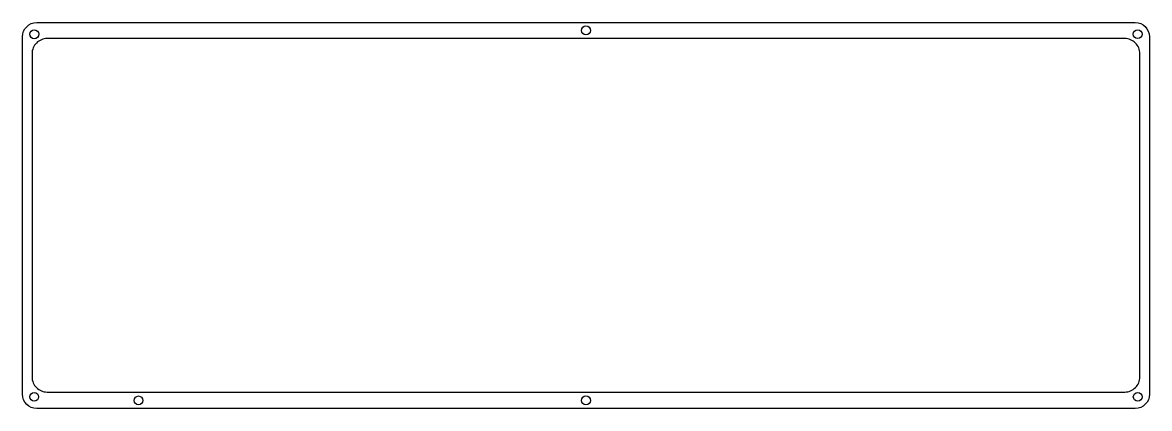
# Model space of a CAD drawing. Header units: millimetres. Extents: x -338 to -14, y 12 to 123.
import ezdxf

# ---------------------------------------------------------------- set-up
doc = ezdxf.new("R2010")
doc.units = ezdxf.units.MM
doc.layers.get('0').update_dxf_attribs({"linetype": 'CONTINUOUS'})

msp = doc.modelspace()

# ---------------------------------------------------------------- linework, layer by layer
for points in [[(-17.91, 11.88), (-333.95, 11.87, -0.414217), (-338.03, 15.95), (-338.03, 118.95, -0.41421), (-333.95, 123.02), (-17.95, 123.03, -0.414123), (-13.87, 118.95), (-13.84, 15.95, -0.414305)], [(-335.3, 114.05), (-335.3, 20.95, 0.414214), (-330.95, 16.6), (-20.95, 16.6, 0.414214), (-16.6, 20.95), (-16.6, 114.05, 0.414214), (-20.95, 118.4), (-330.95, 118.4, 0.414214)]]:
    msp.add_lwpolyline(points, format="xyb", close=True)
for centre, radius in [((-334.66, 119.65), 1.28), ((-175.95, 120.75), 1.28), ((-17.24, 119.66), 1.27), ((-334.66, 15.24), 1.27), ((-17.21, 15.24), 1.27), ((-304.66, 14.2), 1.27), ((-175.95, 14.2), 1.28)]:
    msp.add_circle(centre, radius)

doc.saveas('drawing.dxf')
